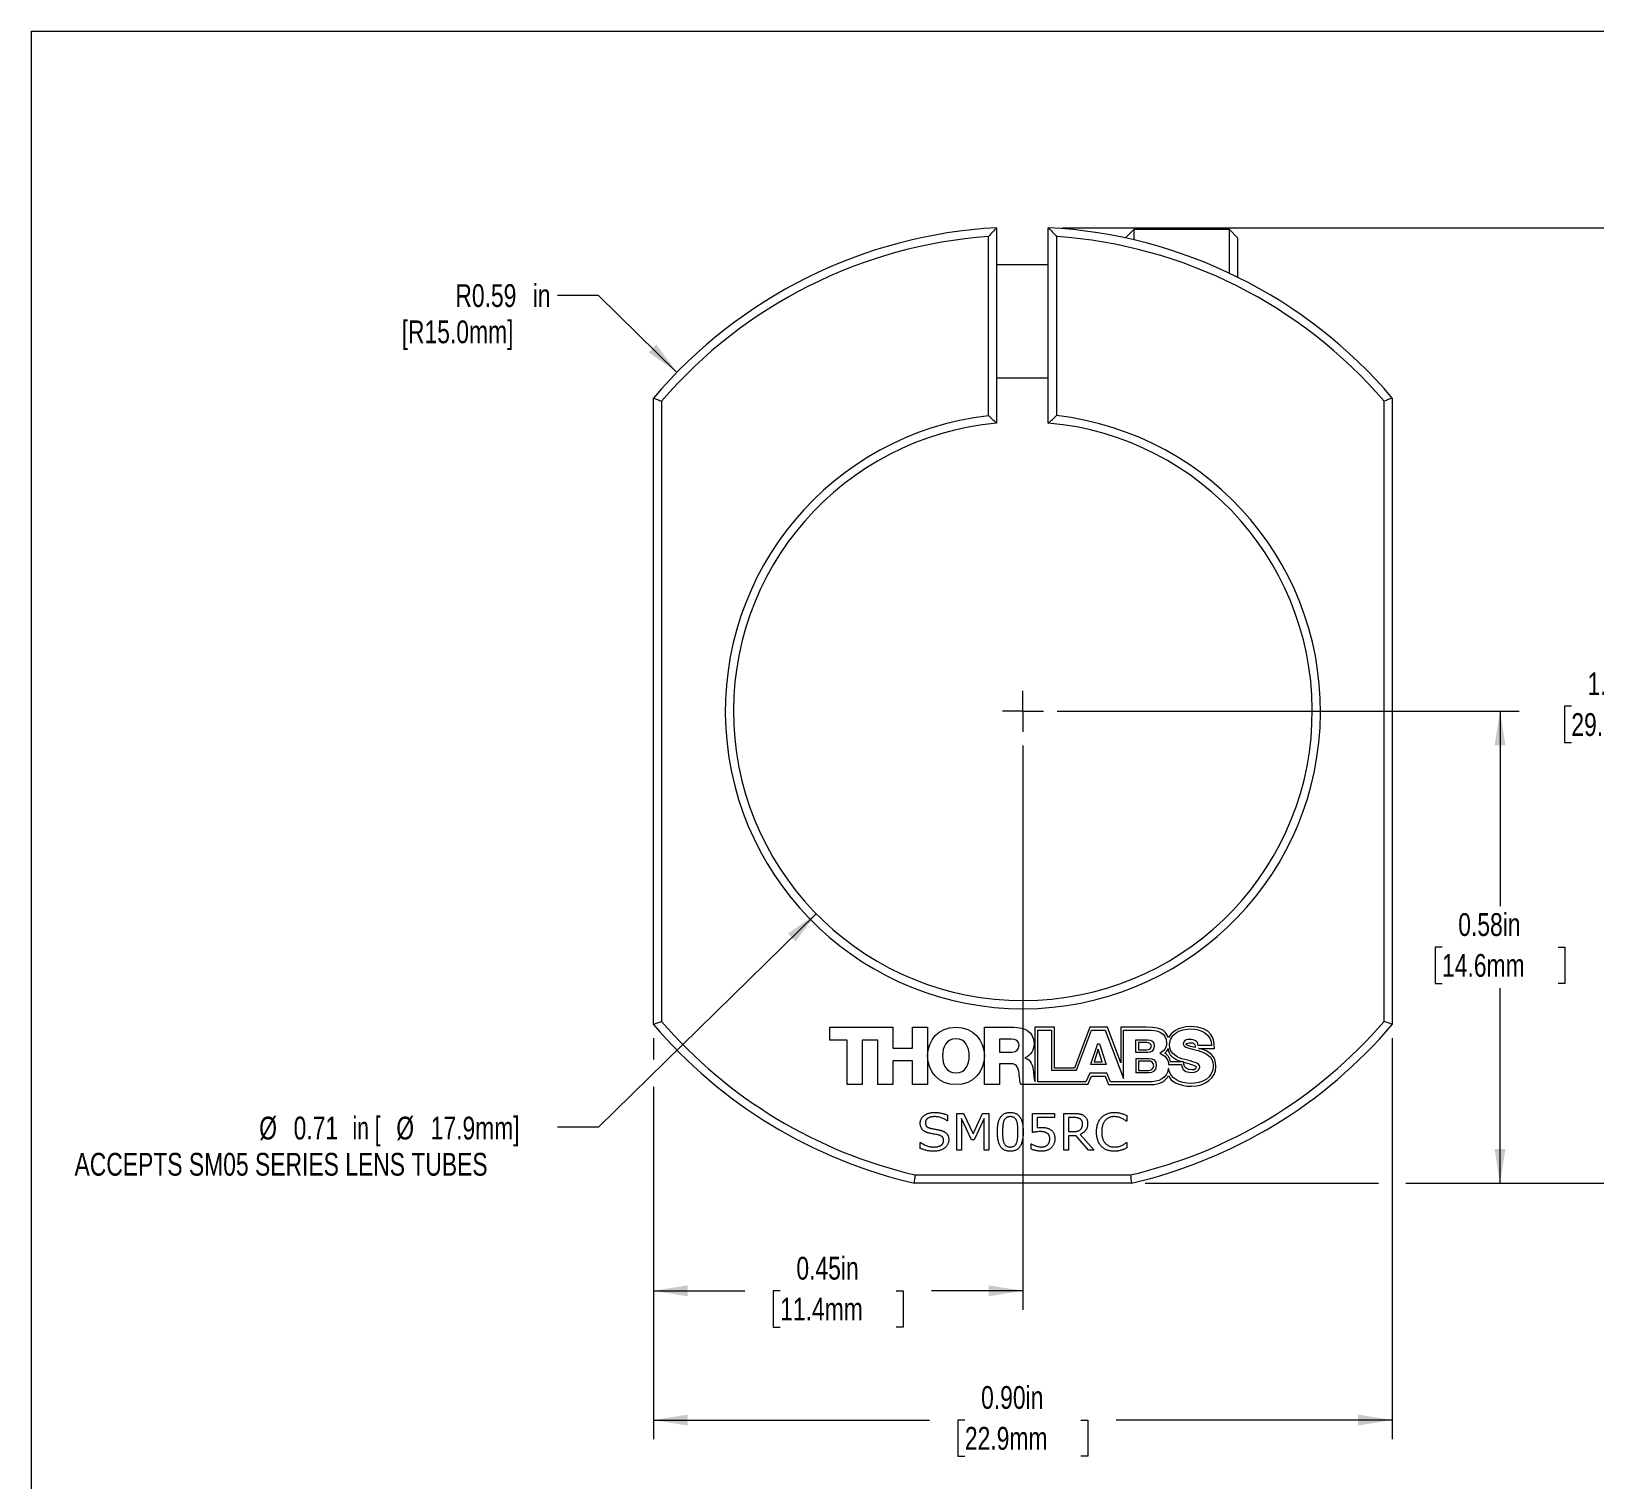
# Model space of a CAD drawing. Header units: inches. Extents: x 0.1 to 10.9, y 0.1 to 8.4.
# Drawn here: x 0.06 to 5.77, y 3.15 to 8.44 of the extents above; entities that cross this region are included whole.
import ezdxf

# ---------------------------------------------------------------- set-up
doc = ezdxf.new("R2010")
doc.units = ezdxf.units.IN
doc.header["$MEASUREMENT"] = 0
doc.styles.add('SLDTEXTSTYLE0', font='TXT', dxfattribs={"width": 0.75})
doc.styles.add('SLDTEXTSTYLE3', font='TXT', dxfattribs={"width": 0.6875})
doc.dimstyles.new('SLDDIMSTYLE0', dxfattribs={"dimtxt": 0.083333, "dimasz": 0.125, "dimexe": 0, "dimexo": 0.0625, "dimgap": 0.020833, "dimtad": 0, "dimtih": 1, "dimtoh": 1, "dimlfac": 0.333333, "dimrnd": 1e-09, "dimdsep": 46, "dimtxsty": 'SLDTEXTSTYLE0', "dimsah": 1, "dimcen": 0.09, "dimadec": 0, "dimazin": 2, "dimtfac": 1, "dimtofl": 0, "dimtmove": 0, "dimatfit": 3, "dimfxl": 1, "dimfrac": 2, "dimtolj": 1, "dimtzin": 12, "dimarcsym": 0})
doc.dimstyles.new('SLDDIMSTYLE1', dxfattribs={"dimtxt": 0.083333, "dimasz": 0.125, "dimexe": 0, "dimexo": 0.0625, "dimgap": 0.020833, "dimtad": 0, "dimtih": 1, "dimtoh": 1, "dimlfac": 0.333333, "dimrnd": 1e-09, "dimzin": 0, "dimdsep": 46, "dimtxsty": 'SLDTEXTSTYLE0', "dimsah": 1, "dimcen": 0.09, "dimadec": 0, "dimazin": 0, "dimtfac": 1, "dimtofl": 0, "dimtmove": 0, "dimatfit": 3, "dimfxl": 1, "dimfrac": 2, "dimtolj": 1, "dimtzin": 12, "dimarcsym": 0})
doc.dimstyles.new('SLDDIMSTYLE2', dxfattribs={"dimtxt": 0.083333, "dimasz": 0.125, "dimexe": 0, "dimexo": 0.0625, "dimgap": 0.020833, "dimtad": 0, "dimtih": 1, "dimtoh": 1, "dimlfac": 0.333333, "dimrnd": 1e-09, "dimzin": 12, "dimdsep": 46, "dimtxsty": 'SLDTEXTSTYLE0', "dimsah": 1, "dimcen": 0.09, "dimadec": 0, "dimazin": 3, "dimtfac": 1, "dimtofl": 0, "dimtmove": 0, "dimatfit": 3, "dimfxl": 1, "dimfrac": 2, "dimtolj": 1, "dimtzin": 12, "dimarcsym": 0})
doc.dimstyles.new('SLDDIMSTYLE3', dxfattribs={"dimtxt": 0.083333, "dimasz": 0.125, "dimexe": 0, "dimexo": 0.0625, "dimgap": 0.020833, "dimtad": 0, "dimtih": 1, "dimtoh": 1, "dimlfac": 0.333333, "dimrnd": 1e-09, "dimdsep": 46, "dimtxsty": 'SLDTEXTSTYLE0', "dimsah": 1, "dimcen": 0, "dimadec": 0, "dimazin": 2, "dimtfac": 1, "dimtofl": 0, "dimtmove": 0, "dimatfit": 3, "dimfxl": 1, "dimfrac": 2, "dimtolj": 1, "dimtzin": 12, "dimarcsym": 0})
doc.dimstyles.new('SLDDIMSTYLE4', dxfattribs={"dimtxt": 0.083333, "dimasz": 0.125, "dimexe": 0, "dimexo": 0.0625, "dimgap": 0.020833, "dimtad": 0, "dimtih": 1, "dimtoh": 1, "dimlfac": 0.333333, "dimrnd": 1e-09, "dimdsep": 46, "dimtxsty": 'SLDTEXTSTYLE0', "dimsah": 1, "dimcen": 0, "dimadec": 0, "dimazin": 2, "dimtfac": 1, "dimtofl": 0, "dimtmove": 0, "dimatfit": 3, "dimfxl": 1, "dimfrac": 2, "dimtolj": 1, "dimtzin": 12, "dimarcsym": 0})

# ---------------------------------------------------------------- blocks, each defined once
blk = doc.blocks.new('_D')
at = {"color": 8, "linetype": 'Continuous', "lineweight": 0}
for p, q in [((3.8087, 5.9544), (5.4974, 5.9544)), ((5.4274, 5.9544), (5.4274, 5.2412)), ((5.2155, 5.0919), (5.1902, 5.0919)), ((5.1902, 5.0919), (5.1902, 4.9595)), ((5.6393, 5.0919), (5.6647, 5.0919)), ((5.6647, 5.0919), (5.6647, 4.9595)), ((5.1902, 4.9595), (5.2155, 4.9595)), ((5.4274, 4.2294), (5.4274, 4.9426)), ((5.6647, 4.9595), (5.6393, 4.9595)), ((4.1303, 4.2294), (4.9837, 4.2294)), ((5.0837, 4.2294), (5.4974, 4.2294))]:
    blk.add_line(p, q, dxfattribs=at)
for points in [[(5.4274, 5.9544), (5.4074, 5.8294), (5.4474, 5.8294)], [(5.4274, 4.2294), (5.4474, 4.3544), (5.4074, 4.3544)]]:
    blk.add_solid(points, dxfattribs=at)
at = {"color": 8, "linetype": 'Continuous', "lineweight": 0, "char_height": 0.08333, "attachment_point": 1, "style": 'SLDTEXTSTYLE0'}
for s, insert in [('0.58in', (5.2747, 5.2162)), ('14.6mm', (5.2155, 5.0669))]:
    blk.add_mtext(s, dxfattribs=dict(at, insert=insert))
blk = doc.blocks.new('_D_1')
at = {"color": 8, "linetype": 'Continuous', "lineweight": 0}
for p, q in [((3.6837, 5.8294), (3.6837, 3.7657)), ((2.3337, 4.7596), (2.3337, 4.6816)), ((2.3337, 4.5816), (2.3337, 3.7657)), ((2.3337, 3.8357), (2.6678, 3.8357)), ((2.7968, 3.8357), (2.7715, 3.8357)), ((2.7715, 3.8357), (2.7715, 3.7033)), ((3.2206, 3.8357), (3.246, 3.8357)), ((3.246, 3.8357), (3.246, 3.7033)), ((3.6837, 3.8357), (3.3496, 3.8357)), ((2.7715, 3.7033), (2.7968, 3.7033)), ((3.246, 3.7033), (3.2206, 3.7033))]:
    blk.add_line(p, q, dxfattribs=at)
for points in [[(2.3337, 3.8357), (2.4587, 3.8157), (2.4587, 3.8557)], [(3.6837, 3.8357), (3.5587, 3.8557), (3.5587, 3.8157)]]:
    blk.add_solid(points, dxfattribs=at)
at = {"color": 8, "linetype": 'Continuous', "lineweight": 0, "char_height": 0.08333, "attachment_point": 1, "style": 'SLDTEXTSTYLE0'}
for s, insert in [('0.45in', (2.856, 3.96)), ('11.4mm', (2.7968, 3.8107))]:
    blk.add_mtext(s, dxfattribs=dict(at, insert=insert))
blk = doc.blocks.new('_D_2')
at = {"color": 8, "linetype": 'Continuous', "lineweight": 0}
for p, q in [((2.3337, 4.7596), (2.3337, 4.6816)), ((5.0337, 4.7596), (5.0337, 3.2932)), ((2.3337, 4.5816), (2.3337, 3.2932)), ((2.3337, 3.3632), (3.3428, 3.3632)), ((3.4718, 3.3632), (3.4465, 3.3632)), ((3.4465, 3.3632), (3.4465, 3.2308)), ((3.8956, 3.3632), (3.921, 3.3632)), ((3.921, 3.3632), (3.921, 3.2308)), ((5.0337, 3.3632), (4.0246, 3.3632)), ((3.4465, 3.2308), (3.4718, 3.2308)), ((3.921, 3.2308), (3.8956, 3.2308))]:
    blk.add_line(p, q, dxfattribs=at)
for points in [[(2.3337, 3.3632), (2.4587, 3.3432), (2.4587, 3.3832)], [(5.0337, 3.3632), (4.9087, 3.3832), (4.9087, 3.3432)]]:
    blk.add_solid(points, dxfattribs=at)
at = {"color": 8, "linetype": 'Continuous', "lineweight": 0, "char_height": 0.08333, "attachment_point": 1, "style": 'SLDTEXTSTYLE0'}
for s, insert in [('0.90in', (3.531, 3.4875)), ('22.9mm', (3.4718, 3.3382))]:
    blk.add_mtext(s, dxfattribs=dict(at, insert=insert))
blk = doc.blocks.new('_D_3')
at = {"color": 8, "linetype": 'Continuous', "lineweight": 0}
for p, q in [((3.8267, 7.7219), (5.9699, 7.7219)), ((5.8999, 7.7219), (5.8999, 6.1217)), ((5.688, 5.9724), (5.6626, 5.9724)), ((5.6626, 5.9724), (5.6626, 5.84)), ((6.1118, 5.9724), (6.1371, 5.9724)), ((6.1371, 5.9724), (6.1371, 5.84)), ((5.6626, 5.84), (5.688, 5.84)), ((6.1371, 5.84), (6.1118, 5.84)), ((5.8999, 4.2294), (5.8999, 5.8231)), ((4.1303, 4.2294), (4.9837, 4.2294)), ((5.0837, 4.2294), (5.9699, 4.2294))]:
    blk.add_line(p, q, dxfattribs=at)
for points in [[(5.8999, 7.7219), (5.8799, 7.5969), (5.9199, 7.5969)], [(5.8999, 4.2294), (5.9199, 4.3544), (5.8799, 4.3544)]]:
    blk.add_solid(points, dxfattribs=at)
at = {"color": 8, "linetype": 'Continuous', "lineweight": 0, "char_height": 0.08333, "attachment_point": 1, "style": 'SLDTEXTSTYLE0'}
for s, insert in [('1.16in', (5.7472, 6.0967)), ('29.6mm', (5.688, 5.9474))]:
    blk.add_mtext(s, dxfattribs=dict(at, insert=insert))
blk = doc.blocks.new('_D_4')
at = {"color": 8, "linetype": 'Continuous', "lineweight": 0}
for p, q in [((2.1327, 7.4742), (1.9827, 7.4742)), ((2.4195, 7.1931), (2.1327, 7.4742))]:
    blk.add_line(p, q, dxfattribs=at)
blk.add_solid([(2.4195, 7.1931), (2.3442, 7.2949), (2.3162, 7.2663)], dxfattribs=at)
at = {"color": 8, "linetype": 'Continuous', "lineweight": 0, "char_height": 0.08333, "attachment_point": 1, "style": 'SLDTEXTSTYLE0'}
for s, insert in [('R0.59', (1.6098, 7.5154)), ('in', (1.8927, 7.5154)), ('[R15.0mm]', (1.4134, 7.3829))]:
    blk.add_mtext(s, dxfattribs=dict(at, insert=insert))
blk = doc.blocks.new('_D_5')
at = {"color": 8, "linetype": 'Continuous', "lineweight": 0}
for p, q in [((2.9284, 5.2143), (2.1325, 4.4344)), ((2.1325, 4.4344), (1.9825, 4.4344))]:
    blk.add_line(p, q, dxfattribs=at)
blk.add_solid([(2.9284, 5.2143), (2.8251, 5.1411), (2.8531, 5.1125)], dxfattribs=at)
at = {"color": 8, "linetype": 'Continuous', "lineweight": 0, "attachment_point": 1}
for s, insert, char_height, style in [('%%c', (0.893, 4.4723), 0.08333, 'SLDTEXTSTYLE0'), ('0.71', (1.0187, 4.4723), 0.08333, 'SLDTEXTSTYLE0'), ('in [', (1.2342, 4.4723), 0.08333, 'SLDTEXTSTYLE3'), ('%%c', (1.3939, 4.4723), 0.08333, 'SLDTEXTSTYLE0'), ('17.9mm]', (1.5197, 4.4723), 0.08333, 'SLDTEXTSTYLE0'), ('ACCEPTS SM05 SERIES LENS TUBES', (0.2181, 4.3399), 0.083333, 'SLDTEXTSTYLE0')]:
    blk.add_mtext(s, dxfattribs=dict(at, insert=insert, char_height=char_height, style=style))
blk = doc.blocks.new('SW_CENTERMARKSYMBOL_0')
at = {"color": 0, "linetype": 'Continuous', "lineweight": 0}
for q in [(0, 0.075), (-0.075, 0), (0, -0.075), (0.075, 0)]:
    blk.add_line((0, 0), q, dxfattribs=at)

msp = doc.modelspace()

# ---------------------------------------------------------------- linework, layer by layer
at = {"color": 7, "linetype": 'Continuous', "lineweight": 0}
for p, q in [((0.06, 8.44), (10.94, 8.44)), ((0.06, 8.44), (0.06, 0.06)), ((3.5877, 7.7218), (3.5877, 7.0075)), ((3.7767, 7.0078), (3.7767, 7.7219)), ((4.0887, 7.7154), (4.0587, 7.6854)), ((4.4382, 7.7154), (4.0887, 7.7154)), ((4.0887, 7.7154), (4.0887, 7.6774)), ((4.4682, 7.6854), (4.4382, 7.7154)), ((4.4382, 7.5555), (4.4382, 7.7154)), ((3.5577, 7.0345), (3.5577, 7.6898)), ((3.8067, 7.69), (3.8067, 7.0349)), ((4.0587, 7.6842), (4.0587, 7.6854)), ((4.4682, 7.6854), (4.4682, 7.541)), ((3.7767, 7.5856), (3.5877, 7.5856)), ((3.5877, 7.1731), (3.7767, 7.1731)), ((2.3337, 4.8096), (2.3337, 7.0991)), ((2.3637, 7.088), (2.3637, 4.8207)), ((5.0037, 4.8207), (5.0037, 7.088)), ((5.0337, 7.0991), (5.0337, 4.8096)), ((2.9784, 4.7994), (3.2081, 4.7994)), ((2.9784, 4.7523), (2.9784, 4.7994)), ((3.2081, 4.7994), (3.2081, 4.7229)), ((3.2804, 4.7994), (3.3354, 4.7994)), ((3.2804, 4.7229), (3.2804, 4.7994)), ((3.3354, 4.7994), (3.3354, 4.5894)), ((3.5432, 4.7994), (3.6507, 4.7994)), ((3.5432, 4.5894), (3.5432, 4.7994)), ((3.7277, 4.7994), (3.7276, 4.5992)), ((3.7991, 4.7994), (3.7277, 4.7994)), ((3.7991, 4.6497), (3.7991, 4.7994)), ((3.9284, 4.7994), (3.8719, 4.6497)), ((3.9933, 4.7994), (3.9284, 4.7994)), ((4.0417, 4.6686), (3.9933, 4.7994)), ((4.1344, 4.7994), (4.0417, 4.7994)), ((4.0417, 4.7994), (4.0417, 4.6686)), ((3.0413, 4.7523), (2.9784, 4.7523)), ((3.0413, 4.5894), (3.0413, 4.7523)), ((3.0962, 4.7523), (3.0962, 4.5894)), ((3.1532, 4.7523), (3.0962, 4.7523)), ((3.1532, 4.5894), (3.1532, 4.7523)), ((3.5981, 4.7558), (3.5981, 4.7084)), ((3.6418, 4.7558), (3.5981, 4.7558)), ((3.7388, 4.5994), (3.7388, 4.789)), ((3.7388, 4.789), (3.7882, 4.789)), ((3.7882, 4.789), (3.7882, 4.6423)), ((3.8792, 4.6423), (3.9344, 4.789)), ((3.9344, 4.789), (3.9846, 4.789)), ((3.9846, 4.789), (4.0515, 4.6123)), ((4.0515, 4.6123), (4.0515, 4.789)), ((4.0515, 4.789), (4.1403, 4.789)), ((4.0966, 4.7073), (4.0966, 4.7532)), ((4.0966, 4.7532), (4.1406, 4.7532)), ((4.1369, 4.7432), (4.1062, 4.7432)), ((4.1062, 4.7432), (4.1062, 4.7167)), ((3.2081, 4.7229), (3.2804, 4.7229)), ((3.5981, 4.7084), (3.6442, 4.7084)), ((3.6914, 4.6876), (3.6914, 4.687)), ((3.956, 4.739), (3.9312, 4.6632)), ((3.9594, 4.7191), (3.9445, 4.6733)), ((3.956, 4.739), (3.9637, 4.739)), ((3.9737, 4.6733), (3.9594, 4.7191)), ((3.9637, 4.739), (3.9877, 4.6632)), ((4.1406, 4.7073), (4.0966, 4.7073)), ((4.0966, 4.6854), (4.1455, 4.6854)), ((4.0966, 4.6854), (4.0966, 4.6325)), ((4.1062, 4.7167), (4.1369, 4.7167)), ((4.3731, 4.7321), (4.3237, 4.7321)), ((4.3259, 4.7217), (4.3837, 4.7219)), ((3.2804, 4.6758), (3.2081, 4.6758)), ((3.2081, 4.6758), (3.2081, 4.5894)), ((3.2804, 4.5894), (3.2804, 4.6758)), ((3.5981, 4.6658), (3.5981, 4.5894)), ((3.6398, 4.6658), (3.5981, 4.6658)), ((3.7882, 4.6423), (3.8792, 4.6423)), ((3.8719, 4.6497), (3.7991, 4.6497)), ((3.9286, 4.6314), (3.9142, 4.5994)), ((3.9899, 4.6314), (3.9286, 4.6314)), ((3.9877, 4.6632), (3.9312, 4.6632)), ((3.9445, 4.6733), (3.9737, 4.6733)), ((4.004, 4.5992), (3.9899, 4.6314)), ((4.1455, 4.6325), (4.0966, 4.6325)), ((4.1427, 4.6755), (4.106, 4.6755)), ((4.106, 4.6755), (4.106, 4.6415)), ((4.106, 4.6415), (4.1427, 4.6415)), ((4.2164, 4.6635), (4.2636, 4.6635)), ((4.2706, 4.6723), (4.2228, 4.6723)), ((3.0962, 4.5894), (3.0413, 4.5894)), ((3.2081, 4.5894), (3.1532, 4.5894)), ((3.3354, 4.5894), (3.2804, 4.5894)), ((3.5981, 4.5894), (3.5432, 4.5894)), ((3.9214, 4.5894), (3.6767, 4.5894)), ((3.9142, 4.5994), (3.7388, 4.5994)), ((3.9214, 4.5894), (3.9339, 4.6203)), ((3.9339, 4.6203), (3.9848, 4.6203)), ((3.9848, 4.6203), (3.9968, 4.5894)), ((3.9968, 4.5894), (4.1536, 4.5894)), ((4.1427, 4.5992), (4.004, 4.5992)), ((3.4077, 4.457), (3.4065, 4.457)), ((3.4077, 4.4783), (3.4077, 4.457)), ((3.4419, 4.3494), (3.4419, 4.4844)), ((3.4419, 4.4844), (3.4666, 4.4844)), ((3.4955, 4.387), (3.459, 4.4658)), ((3.459, 4.4658), (3.459, 4.3494)), ((3.4666, 4.4844), (3.5018, 4.4095)), ((3.5018, 4.4095), (3.5359, 4.4844)), ((3.5427, 4.4658), (3.506, 4.387)), ((3.5359, 4.4844), (3.5598, 4.4844)), ((3.5427, 4.3494), (3.5427, 4.4658)), ((3.5598, 4.4844), (3.5598, 4.3494)), ((3.7188, 4.4844), (3.7991, 4.4844)), ((3.7188, 4.4143), (3.7188, 4.4844)), ((3.7358, 4.469), (3.7358, 4.4324)), ((3.7991, 4.469), (3.7358, 4.469)), ((3.7991, 4.4844), (3.7991, 4.469)), ((3.8333, 4.4844), (3.8705, 4.4844)), ((3.8333, 4.3494), (3.8333, 4.4844)), ((3.8712, 4.469), (3.8503, 4.469)), ((3.8503, 4.469), (3.8503, 4.4177)), ((4.0639, 4.4762), (4.0639, 4.4553)), ((3.8503, 4.4177), (3.8683, 4.4177)), ((3.8503, 4.4023), (3.8503, 4.3494)), ((3.8785, 4.4023), (3.8503, 4.4023)), ((3.9238, 4.3494), (3.8785, 4.4023)), ((3.8934, 4.4077), (3.9443, 4.3494)), ((4.0639, 4.4553), (4.0626, 4.4553)), ((3.3086, 4.3565), (3.3086, 4.3784)), ((3.3086, 4.3784), (3.3099, 4.3784)), ((3.459, 4.3494), (3.4419, 4.3494)), ((3.506, 4.387), (3.4955, 4.387)), ((3.5598, 4.3494), (3.5427, 4.3494)), ((3.7136, 4.3733), (3.7149, 4.3733)), ((3.7136, 4.3539), (3.7136, 4.3733)), ((3.8503, 4.3494), (3.8333, 4.3494)), ((3.9443, 4.3494), (3.9238, 4.3494)), ((4.0627, 4.3784), (4.0639, 4.3784)), ((4.0639, 4.3784), (4.0639, 4.3579)), ((4.0803, 4.2294), (3.2871, 4.2294)), ((3.2906, 4.2594), (4.0769, 4.2594))]:
    msp.add_line(p, q, dxfattribs=at)
for radius, start, end in [(1.77, 93.1091, 139.7039), (1.77, 40.2961, 86.9882), (1.74, 94.1526, 139.3428), (1.74, 40.6572, 85.9464), (1.0875, 96.6534, 83.5058), (1.0575, 95.2085, 84.9547), (1.77, 220.2961, 257.0526), (1.74, 220.6572, 256.941), (1.74, 283.059, 319.3428), (1.77, 282.9474, 319.7039)]:
    msp.add_arc((3.6837, 5.9544), radius, start, end, dxfattribs=at)
for points in [[(3.5877, 7.7218), (3.5777, 7.7112), (3.5677, 7.7005), (3.5577, 7.6898)], [(3.7767, 7.7219), (3.7868, 7.7114), (3.7968, 7.7007), (3.8067, 7.69)], [(2.3337, 7.0991), (2.3437, 7.0954), (2.3537, 7.0917), (2.3637, 7.088)], [(5.0337, 7.0991), (5.0237, 7.0954), (5.0137, 7.0917), (5.0037, 7.088)], [(3.5877, 7.0075), (3.5778, 7.0166), (3.5678, 7.0256), (3.5577, 7.0345)], [(3.7767, 7.0078), (3.7867, 7.0169), (3.7967, 7.0259), (3.8067, 7.0349)], [(2.3337, 4.8096), (2.3437, 4.8133), (2.3537, 4.817), (2.3637, 4.8207)], [(3.3357, 4.6945), (3.3373, 4.7531), (3.3744, 4.7992), (3.4389, 4.7994)], [(3.4389, 4.7994), (3.5039, 4.7995), (3.5413, 4.7532), (3.543, 4.6943)], [(3.6507, 4.7994), (3.6879, 4.7994), (3.7245, 4.7826), (3.7245, 4.7403)], [(4.216, 4.7614), (4.2071, 4.7783), (4.2019, 4.7994), (4.1344, 4.7994)], [(4.2963, 4.8014), (4.2489, 4.8014), (4.2254, 4.7783), (4.216, 4.7614)], [(4.3837, 4.7219), (4.3837, 4.7524), (4.3777, 4.8014), (4.2963, 4.8014)], [(5.0337, 4.8096), (5.0237, 4.8133), (5.0137, 4.817), (5.0037, 4.8207)], [(3.439, 4.7569), (3.4036, 4.7569), (3.39, 4.7258), (3.39, 4.6946)], [(3.488, 4.6946), (3.488, 4.7258), (3.4745, 4.7569), (3.439, 4.7569)], [(3.6696, 4.7331), (3.6696, 4.7487), (3.6572, 4.7558), (3.6418, 4.7558)], [(4.1532, 4.7298), (4.1532, 4.7399), (4.1453, 4.7432), (4.1369, 4.7432)], [(4.1403, 4.789), (4.173, 4.7895), (4.2089, 4.781), (4.2089, 4.7416)], [(4.1406, 4.7532), (4.1525, 4.7532), (4.1638, 4.7475), (4.1638, 4.7301)], [(4.2198, 4.7355), (4.2198, 4.7768), (4.2615, 4.7929), (4.2971, 4.7929)], [(4.2931, 4.7548), (4.2825, 4.7548), (4.2692, 4.7511), (4.2692, 4.7387)], [(4.2799, 4.7383), (4.2799, 4.7408), (4.2914, 4.7424), (4.2968, 4.7423)], [(4.3237, 4.7321), (4.3245, 4.7493), (4.3083, 4.7548), (4.2931, 4.7548)], [(4.2968, 4.7423), (4.3082, 4.7419), (4.3117, 4.7396), (4.3128, 4.7328)], [(4.2971, 4.7929), (4.3348, 4.7929), (4.3728, 4.7747), (4.3731, 4.7321)], [(3.4394, 4.5894), (3.3745, 4.5895), (3.3373, 4.6358), (3.3357, 4.6945)], [(3.39, 4.6946), (3.39, 4.6634), (3.4036, 4.6322), (3.439, 4.6322)], [(3.439, 4.6322), (3.4745, 4.6322), (3.488, 4.6634), (3.488, 4.6946)], [(3.543, 4.6943), (3.5413, 4.6356), (3.5041, 4.5895), (3.4394, 4.5894)], [(3.6442, 4.7084), (3.6607, 4.7084), (3.6696, 4.7172), (3.6696, 4.7331)], [(3.7245, 4.7403), (3.7245, 4.7176), (3.7136, 4.6961), (3.6914, 4.6876)], [(3.6914, 4.687), (3.7139, 4.6817), (3.7204, 4.6567), (3.7222, 4.6367)], [(4.1369, 4.7167), (4.1438, 4.7167), (4.1532, 4.7199), (4.1532, 4.7298)], [(4.1638, 4.7301), (4.1638, 4.713), (4.1504, 4.7073), (4.1406, 4.7073)], [(4.1455, 4.6854), (4.1587, 4.6854), (4.1713, 4.6788), (4.1713, 4.6587)], [(4.2089, 4.7416), (4.2089, 4.7246), (4.1988, 4.7109), (4.1839, 4.7035)], [(4.1839, 4.7035), (4.2026, 4.6981), (4.2146, 4.6827), (4.2164, 4.6635)], [(4.2026, 4.7043), (4.2065, 4.7088), (4.2123, 4.7134), (4.2143, 4.7213)], [(4.2228, 4.6723), (4.2228, 4.6866), (4.2104, 4.6991), (4.2026, 4.7043)], [(4.2143, 4.7213), (4.2143, 4.6991), (4.2352, 4.6821), (4.2613, 4.6749)], [(4.2753, 4.681), (4.2482, 4.6886), (4.2198, 4.7008), (4.2198, 4.7355)], [(4.2692, 4.7387), (4.2692, 4.7241), (4.2966, 4.7215), (4.3242, 4.7138)], [(4.3133, 4.7249), (4.287, 4.7315), (4.2799, 4.7327), (4.2799, 4.7383)], [(4.3128, 4.7328), (4.3133, 4.7301), (4.3133, 4.7284), (4.3133, 4.7249)], [(4.3242, 4.7138), (4.3516, 4.7061), (4.3792, 4.6934), (4.3792, 4.6593)], [(4.3273, 4.7213), (4.3268, 4.7214), (4.3264, 4.7215), (4.3259, 4.7217)], [(4.3891, 4.6552), (4.3891, 4.6966), (4.3652, 4.7113), (4.3273, 4.7213)], [(3.6705, 4.6229), (3.669, 4.6441), (3.6655, 4.6658), (3.6398, 4.6658)], [(3.7222, 4.6367), (3.7228, 4.6302), (3.7239, 4.6114), (3.7276, 4.5992)], [(4.162, 4.6584), (4.162, 4.6713), (4.1526, 4.6755), (4.1427, 4.6755)], [(4.1427, 4.6415), (4.1508, 4.6415), (4.162, 4.6457), (4.162, 4.6584)], [(4.2158, 4.6479), (4.2107, 4.6118), (4.1799, 4.5992), (4.1427, 4.5992)], [(4.1713, 4.6587), (4.1713, 4.639), (4.1563, 4.6325), (4.1455, 4.6325)], [(4.2966, 4.5935), (4.258, 4.5935), (4.2234, 4.6109), (4.2158, 4.6479)], [(4.2613, 4.6749), (4.2644, 4.6741), (4.2675, 4.6732), (4.2706, 4.6723)], [(4.2636, 4.6635), (4.2647, 4.6413), (4.2785, 4.6341), (4.2995, 4.6341)], [(4.2906, 4.6453), (4.2721, 4.6504), (4.2719, 4.6606), (4.2719, 4.6719)], [(4.2719, 4.6719), (4.2952, 4.6652), (4.3186, 4.6572), (4.3174, 4.6523)], [(4.3298, 4.6534), (4.3298, 4.6701), (4.3027, 4.6733), (4.2753, 4.681)], [(4.3174, 4.6523), (4.315, 4.6431), (4.3083, 4.6405), (4.2906, 4.6453)], [(4.3792, 4.6593), (4.3792, 4.6113), (4.3383, 4.5935), (4.2966, 4.5935)], [(4.2995, 4.6341), (4.3144, 4.6341), (4.3298, 4.6394), (4.3298, 4.6534)], [(4.3003, 4.5835), (4.3513, 4.5835), (4.3891, 4.6144), (4.3891, 4.6552)], [(3.6767, 4.5894), (3.672, 4.5964), (3.6711, 4.617), (3.6705, 4.6229)], [(4.1536, 4.5894), (4.1816, 4.5899), (4.2077, 4.6031), (4.2156, 4.6226)], [(4.2156, 4.6226), (4.2231, 4.6031), (4.2494, 4.5835), (4.3003, 4.5835)], [(3.2871, 4.2294), (3.2883, 4.2394), (3.2894, 4.2494), (3.2906, 4.2594)], [(4.0769, 4.2594), (4.078, 4.2494), (4.0792, 4.2394), (4.0803, 4.2294)]]:
    msp.add_open_spline(points, degree=3, dxfattribs=at)
for points, knots in [([(3.3086, 4.4486), (3.3087, 4.45), (3.3087, 4.4528), (3.3095, 4.4568), (3.3106, 4.4607), (3.3122, 4.4643), (3.3142, 4.4678), (3.3168, 4.471), (3.3197, 4.474), (3.3231, 4.4769), (3.3269, 4.4794), (3.3309, 4.4817), (3.3351, 4.4836), (3.3396, 4.4851), (3.3444, 4.4863), (3.3494, 4.4872), (3.3546, 4.4877), (3.3582, 4.4878), (3.36, 4.4878)], [0, 0, 0, 0, 0.058241, 0.114643, 0.16986, 0.224931, 0.280082, 0.336622, 0.395571, 0.456858, 0.520264, 0.583453, 0.647966, 0.713812, 0.781474, 0.851397, 0.924389, 1, 1, 1, 1]), ([(3.3598, 4.4724), (3.3586, 4.4724), (3.3563, 4.4723), (3.3529, 4.4721), (3.3497, 4.4716), (3.3467, 4.4709), (3.3438, 4.4701), (3.3411, 4.469), (3.3386, 4.4677), (3.3363, 4.4663), (3.3342, 4.4647), (3.3324, 4.463), (3.3309, 4.4612), (3.3296, 4.4593), (3.3286, 4.4572), (3.3279, 4.455), (3.3275, 4.4527), (3.3275, 4.4512), (3.3274, 4.4504)], [0, 0, 0, 0, 0.082015, 0.159952, 0.234187, 0.305125, 0.37345, 0.439341, 0.503089, 0.565734, 0.625937, 0.682201, 0.736485, 0.789087, 0.841089, 0.892551, 0.945466, 1, 1, 1, 1]), ([(3.4065, 4.457), (3.4051, 4.4581), (3.4022, 4.4604), (3.3973, 4.4632), (3.3918, 4.4658), (3.3858, 4.4681), (3.3795, 4.47), (3.373, 4.4714), (3.3664, 4.4723), (3.362, 4.4724), (3.3598, 4.4724)], [0, 0, 0, 0, 0.10561, 0.218147, 0.339465, 0.469263, 0.603047, 0.735095, 0.867479, 1, 1, 1, 1]), ([(3.36, 4.4878), (3.3623, 4.4878), (3.3669, 4.4877), (3.3737, 4.4872), (3.3802, 4.4863), (3.3864, 4.4851), (3.3922, 4.4837), (3.3977, 4.4821), (3.4029, 4.4803), (3.4061, 4.479), (3.4077, 4.4783)], [0, 0, 0, 0, 0.143813, 0.28253, 0.415472, 0.543642, 0.666483, 0.783334, 0.894419, 1, 1, 1, 1]), ([(3.5906, 4.4168), (3.5906, 4.4197), (3.5907, 4.4254), (3.5912, 4.4336), (3.5921, 4.4412), (3.5933, 4.4482), (3.5949, 4.4546), (3.5969, 4.4605), (3.5992, 4.4657), (3.6019, 4.4704), (3.6049, 4.4745), (3.6084, 4.4781), (3.6123, 4.4811), (3.6166, 4.4836), (3.6213, 4.4855), (3.6264, 4.4868), (3.6318, 4.4877), (3.6356, 4.4877), (3.6376, 4.4878)], [0, 0, 0, 0, 0.090633, 0.175365, 0.25411, 0.327422, 0.395556, 0.458874, 0.517935, 0.572969, 0.625299, 0.676132, 0.726593, 0.777187, 0.828946, 0.88279, 0.939621, 1, 1, 1, 1]), ([(3.6147, 4.4581), (3.6142, 4.4569), (3.6132, 4.4544), (3.6121, 4.4502), (3.6111, 4.4455), (3.6105, 4.4404), (3.61, 4.4349), (3.6097, 4.4291), (3.6094, 4.423), (3.6094, 4.4189), (3.6094, 4.4168)], [0, 0, 0, 0, 0.092933, 0.195519, 0.309146, 0.433137, 0.565429, 0.704474, 0.849092, 1, 1, 1, 1]), ([(3.6376, 4.4724), (3.6362, 4.4724), (3.6336, 4.4723), (3.6299, 4.4716), (3.6265, 4.4705), (3.6235, 4.4689), (3.6208, 4.4669), (3.6185, 4.4644), (3.6164, 4.4615), (3.6153, 4.4593), (3.6147, 4.4581)], [0, 0, 0, 0, 0.141373, 0.271633, 0.394112, 0.510434, 0.625792, 0.743398, 0.867888, 1, 1, 1, 1]), ([(3.6376, 4.4878), (3.6396, 4.4877), (3.6434, 4.4877), (3.6489, 4.4868), (3.654, 4.4854), (3.6588, 4.4835), (3.6631, 4.481), (3.6669, 4.478), (3.6704, 4.4743), (3.6734, 4.4701), (3.6761, 4.4654), (3.6784, 4.4602), (3.6803, 4.4543), (3.6819, 4.4479), (3.6831, 4.441), (3.684, 4.4335), (3.6845, 4.4254), (3.6845, 4.4198), (3.6846, 4.417)], [0, 0, 0, 0, 0.061036, 0.118511, 0.173126, 0.225335, 0.276156, 0.326657, 0.377975, 0.430897, 0.48637, 0.545676, 0.608755, 0.676741, 0.749317, 0.827378, 0.910864, 1, 1, 1, 1]), ([(3.6603, 4.4583), (3.6597, 4.4594), (3.6587, 4.4615), (3.6567, 4.4645), (3.6543, 4.4669), (3.6517, 4.4689), (3.6487, 4.4705), (3.6453, 4.4716), (3.6416, 4.4723), (3.639, 4.4724), (3.6376, 4.4724)], [0, 0, 0, 0, 0.1302336, 0.2533236, 0.3705049, 0.4852872, 0.6008722, 0.7234307, 0.8556411, 1, 1, 1, 1]), ([(3.6658, 4.417), (3.6658, 4.4192), (3.6657, 4.4235), (3.6655, 4.4297), (3.6652, 4.4355), (3.6647, 4.4409), (3.664, 4.4458), (3.663, 4.4503), (3.6619, 4.4545), (3.6608, 4.457), (3.6603, 4.4583)], [0, 0, 0, 0, 0.159651, 0.308566, 0.446193, 0.573969, 0.692158, 0.802057, 0.904099, 1, 1, 1, 1]), ([(3.8705, 4.4844), (3.8724, 4.4843), (3.8761, 4.4843), (3.8814, 4.484), (3.8862, 4.4835), (3.8905, 4.4828), (3.8945, 4.4819), (3.8982, 4.4806), (3.9018, 4.479), (3.904, 4.4777), (3.9051, 4.4771)], [0, 0, 0, 0, 0.161052, 0.308885, 0.442335, 0.563177, 0.676001, 0.785387, 0.893479, 1, 1, 1, 1]), ([(3.8929, 4.4642), (3.8922, 4.4647), (3.8909, 4.4655), (3.8887, 4.4665), (3.8863, 4.4674), (3.8837, 4.468), (3.8809, 4.4685), (3.8779, 4.4687), (3.8746, 4.469), (3.8724, 4.469), (3.8712, 4.469)], [0, 0, 0, 0, 0.105432, 0.212693, 0.325664, 0.442822, 0.566916, 0.701779, 0.845697, 1, 1, 1, 1]), ([(3.9016, 4.4463), (3.9016, 4.4472), (3.9015, 4.4491), (3.9012, 4.4518), (3.9005, 4.4543), (3.8996, 4.4566), (3.8984, 4.4588), (3.8969, 4.4609), (3.8951, 4.4627), (3.8936, 4.4637), (3.8929, 4.4642)], [0, 0, 0, 0, 0.135671, 0.266034, 0.388829, 0.508987, 0.626837, 0.746505, 0.87036, 1, 1, 1, 1]), ([(3.9051, 4.4771), (3.9062, 4.4763), (3.9085, 4.4747), (3.9115, 4.4719), (3.9142, 4.4688), (3.9164, 4.4653), (3.9183, 4.4615), (3.9195, 4.4572), (3.9203, 4.4524), (3.9204, 4.4491), (3.9204, 4.4473)], [0, 0, 0, 0, 0.12046, 0.237385, 0.353493, 0.469003, 0.587858, 0.714821, 0.851378, 1, 1, 1, 1]), ([(3.9529, 4.4167), (3.9529, 4.4195), (3.953, 4.4248), (3.9539, 4.4326), (3.9553, 4.44), (3.9574, 4.4469), (3.96, 4.4534), (3.9631, 4.4593), (3.9668, 4.4647), (3.9696, 4.4679), (3.971, 4.4695)], [0, 0, 0, 0, 0.1439338, 0.2811716, 0.4115964, 0.5373392, 0.6582324, 0.7750153, 0.8883549, 1, 1, 1, 1]), ([(3.971, 4.4695), (3.9725, 4.4709), (3.9754, 4.4738), (3.9804, 4.4775), (3.9858, 4.4806), (3.9917, 4.4832), (3.9979, 4.4853), (4.0045, 4.4867), (4.0114, 4.4876), (4.0161, 4.4877), (4.0185, 4.4878)], [0, 0, 0, 0, 0.117347, 0.234829, 0.354217, 0.475986, 0.60122, 0.729862, 0.862095, 1, 1, 1, 1]), ([(3.9848, 4.4586), (3.9838, 4.4573), (3.9817, 4.4549), (3.9791, 4.4507), (3.9769, 4.4461), (3.975, 4.441), (3.9735, 4.4355), (3.9724, 4.4296), (3.9718, 4.4232), (3.9717, 4.4189), (3.9717, 4.4166)], [0, 0, 0, 0, 0.104644, 0.21345, 0.327889, 0.448029, 0.57506, 0.708812, 0.84997, 1, 1, 1, 1]), ([(4.0175, 4.4724), (4.0158, 4.4724), (4.0126, 4.4723), (4.0079, 4.4717), (4.0035, 4.4706), (3.9992, 4.4691), (3.9952, 4.4672), (3.9915, 4.4648), (3.988, 4.4619), (3.9858, 4.4597), (3.9848, 4.4586)], [0, 0, 0, 0, 0.134722, 0.263138, 0.387368, 0.508399, 0.628142, 0.748839, 0.8719, 1, 1, 1, 1]), ([(4.0626, 4.4553), (4.0608, 4.4567), (4.0573, 4.4595), (4.0518, 4.463), (4.0463, 4.466), (4.0408, 4.4684), (4.0352, 4.4702), (4.0295, 4.4715), (4.0235, 4.4722), (4.0195, 4.4724), (4.0175, 4.4724)], [0, 0, 0, 0, 0.140013, 0.27242, 0.398735, 0.518903, 0.636793, 0.7551, 0.876341, 1, 1, 1, 1]), ([(4.0185, 4.4878), (4.0203, 4.4878), (4.0239, 4.4877), (4.0293, 4.4872), (4.0347, 4.4864), (4.0401, 4.4852), (4.0457, 4.4837), (4.0516, 4.4817), (4.0577, 4.4792), (4.0618, 4.4772), (4.0639, 4.4762)], [0, 0, 0, 0, 0.114035, 0.228471, 0.343233, 0.459103, 0.580257, 0.710346, 0.850552, 1, 1, 1, 1]), ([(3.3443, 4.4111), (3.3428, 4.4115), (3.3399, 4.4121), (3.3358, 4.4133), (3.332, 4.4147), (3.3285, 4.4163), (3.3253, 4.418), (3.3223, 4.4199), (3.3197, 4.422), (3.3173, 4.4242), (3.3153, 4.4267), (3.3135, 4.4293), (3.312, 4.4321), (3.3108, 4.4351), (3.3098, 4.4382), (3.3091, 4.4415), (3.3087, 4.445), (3.3087, 4.4474), (3.3086, 4.4486)], [0, 0, 0, 0, 0.0791403, 0.1545952, 0.2255894, 0.2928484, 0.3573319, 0.4184028, 0.4775729, 0.5343478, 0.5903114, 0.6453917, 0.700845, 0.7572538, 0.8147232, 0.8742035, 0.9356397, 1, 1, 1, 1]), ([(3.3274, 4.4504), (3.3275, 4.449), (3.3276, 4.4464), (3.3284, 4.4428), (3.3298, 4.4396), (3.3314, 4.4373), (3.333, 4.4357), (3.3344, 4.4346), (3.3361, 4.4336), (3.3379, 4.4326), (3.34, 4.4317), (3.3422, 4.4309), (3.3447, 4.4302), (3.3464, 4.4297), (3.3473, 4.4295)], [0, 0, 0, 0, 0.126809, 0.242878, 0.349829, 0.453085, 0.505824, 0.56249, 0.62316, 0.688376, 0.757805, 0.832834, 0.913418, 1, 1, 1, 1]), ([(3.3761, 4.4051), (3.3738, 4.4057), (3.3688, 4.4069), (3.3611, 4.4081), (3.3528, 4.4094), (3.3472, 4.4105), (3.3443, 4.4111)], [0, 0, 0, 0, 0.226444, 0.468493, 0.72609, 1, 1, 1, 1]), ([(3.3473, 4.4295), (3.3484, 4.4293), (3.3507, 4.4288), (3.3546, 4.428), (3.3591, 4.4272), (3.364, 4.4264), (3.369, 4.4255), (3.3738, 4.4246), (3.3782, 4.4236), (3.381, 4.4229), (3.3823, 4.4226)], [0, 0, 0, 0, 0.093252, 0.203099, 0.331022, 0.475425, 0.623644, 0.760218, 0.885946, 1, 1, 1, 1]), ([(3.3941, 4.3849), (3.3941, 4.3857), (3.394, 4.3871), (3.3938, 4.3891), (3.3935, 4.3911), (3.393, 4.3928), (3.3924, 4.3944), (3.3916, 4.3959), (3.3907, 4.3972), (3.3892, 4.3988), (3.3871, 4.4005), (3.3839, 4.4023), (3.3803, 4.4039), (3.3776, 4.4047), (3.3761, 4.4051)], [0, 0, 0, 0, 0.073683, 0.143111, 0.207927, 0.2696, 0.327301, 0.382341, 0.435896, 0.488025, 0.597138, 0.716652, 0.850597, 1, 1, 1, 1]), ([(3.3823, 4.4226), (3.3835, 4.4223), (3.3859, 4.4216), (3.3894, 4.4204), (3.3926, 4.4191), (3.3956, 4.4176), (3.3983, 4.416), (3.4009, 4.4143), (3.4031, 4.4124), (3.4052, 4.4104), (3.4071, 4.4083), (3.4086, 4.4059), (3.4099, 4.4033), (3.411, 4.4006), (3.4119, 4.3976), (3.4124, 4.3944), (3.4128, 4.391), (3.4129, 4.3887), (3.4129, 4.3875)], [0, 0, 0, 0, 0.075165, 0.146639, 0.215131, 0.280407, 0.342315, 0.401806, 0.459816, 0.515309, 0.570237, 0.625373, 0.681998, 0.739803, 0.800237, 0.863546, 0.929867, 1, 1, 1, 1]), ([(3.6376, 4.346), (3.6356, 4.346), (3.6318, 4.3461), (3.6263, 4.3469), (3.6211, 4.3483), (3.6164, 4.3502), (3.6121, 4.3526), (3.6082, 4.3557), (3.6048, 4.3592), (3.6017, 4.3634), (3.5991, 4.368), (3.5968, 4.3733), (3.5949, 4.3791), (3.5933, 4.3855), (3.5921, 4.3925), (3.5912, 4.4001), (3.5907, 4.4082), (3.5906, 4.4139), (3.5906, 4.4168)], [0, 0, 0, 0, 0.0609726, 0.118388, 0.1728742, 0.2246695, 0.2754009, 0.3256803, 0.3765492, 0.4289721, 0.4841475, 0.5428866, 0.6061622, 0.674011, 0.7471028, 0.8256295, 0.9098542, 1, 1, 1, 1]), ([(3.6094, 4.4168), (3.6094, 4.4145), (3.6094, 4.4102), (3.6096, 4.4039), (3.6099, 4.3983), (3.6103, 4.3932), (3.611, 4.3884), (3.6119, 4.384), (3.613, 4.3798), (3.6141, 4.3772), (3.6146, 4.3759)], [0, 0, 0, 0, 0.164101, 0.314107, 0.45075, 0.57345, 0.686481, 0.794892, 0.899373, 1, 1, 1, 1]), ([(3.6846, 4.417), (3.6845, 4.414), (3.6845, 4.4083), (3.6839, 4.4), (3.6831, 4.3924), (3.6818, 4.3853), (3.6802, 4.3789), (3.6783, 4.373), (3.676, 4.3678), (3.6733, 4.3631), (3.6702, 4.3591), (3.6667, 4.3555), (3.6628, 4.3526), (3.6585, 4.3501), (3.6538, 4.3482), (3.6488, 4.3469), (3.6433, 4.3461), (3.6395, 4.346), (3.6376, 4.346)], [0, 0, 0, 0, 0.091407, 0.176641, 0.256162, 0.329703, 0.398133, 0.461415, 0.520191, 0.575095, 0.627122, 0.67773, 0.727609, 0.777901, 0.829631, 0.883445, 0.93993, 1, 1, 1, 1]), ([(3.6604, 4.3756), (3.6609, 4.3769), (3.6619, 4.3795), (3.6631, 4.3837), (3.664, 4.3882), (3.6647, 4.3931), (3.6652, 4.3984), (3.6655, 4.4041), (3.6657, 4.4104), (3.6658, 4.4147), (3.6658, 4.417)], [0, 0, 0, 0, 0.09849, 0.201838, 0.311695, 0.42746, 0.552805, 0.68991, 0.838946, 1, 1, 1, 1]), ([(3.7466, 4.4177), (3.744, 4.4177), (3.7389, 4.4176), (3.7327, 4.4168), (3.7279, 4.416), (3.7247, 4.4155), (3.7216, 4.4149), (3.7197, 4.4145), (3.7188, 4.4143)], [0, 0, 0, 0, 0.2763741, 0.543841, 0.6706926, 0.7891163, 0.8993055, 1, 1, 1, 1]), ([(3.7358, 4.4324), (3.7372, 4.4325), (3.7398, 4.4327), (3.7438, 4.4329), (3.7475, 4.4331), (3.7499, 4.4331), (3.751, 4.4331)], [0, 0, 0, 0, 0.263732, 0.530514, 0.784727, 1, 1, 1, 1]), ([(3.773, 4.4114), (3.7722, 4.412), (3.7705, 4.4131), (3.7678, 4.4144), (3.7648, 4.4156), (3.7616, 4.4164), (3.7581, 4.417), (3.7545, 4.4174), (3.7506, 4.4177), (3.748, 4.4177), (3.7466, 4.4177)], [0, 0, 0, 0, 0.10695, 0.21744, 0.332087, 0.453107, 0.580063, 0.713817, 0.853671, 1, 1, 1, 1]), ([(3.751, 4.4331), (3.7527, 4.4331), (3.7562, 4.4331), (3.7612, 4.4327), (3.7659, 4.4321), (3.7702, 4.4313), (3.7743, 4.4302), (3.7782, 4.4287), (3.782, 4.4269), (3.7843, 4.4254), (3.7855, 4.4246)], [0, 0, 0, 0, 0.147901, 0.286494, 0.4169, 0.538123, 0.654717, 0.770069, 0.884478, 1, 1, 1, 1]), ([(3.782, 4.3917), (3.782, 4.3928), (3.7819, 4.395), (3.7815, 4.3982), (3.7807, 4.401), (3.7797, 4.4036), (3.7783, 4.4059), (3.7768, 4.408), (3.775, 4.4099), (3.7737, 4.4109), (3.773, 4.4114)], [0, 0, 0, 0, 0.150549, 0.290378, 0.420506, 0.543202, 0.660404, 0.774798, 0.887007, 1, 1, 1, 1]), ([(3.7855, 4.4246), (3.7867, 4.4238), (3.789, 4.422), (3.792, 4.419), (3.7947, 4.4155), (3.7969, 4.4117), (3.7987, 4.4074), (3.7999, 4.4027), (3.8007, 4.3974), (3.8007, 4.3938), (3.8008, 4.3919)], [0, 0, 0, 0, 0.115812, 0.229277, 0.343231, 0.459497, 0.579885, 0.709339, 0.848594, 1, 1, 1, 1]), ([(3.8683, 4.4177), (3.8697, 4.4177), (3.8723, 4.4178), (3.8761, 4.418), (3.8797, 4.4185), (3.883, 4.4191), (3.886, 4.4201), (3.8889, 4.4213), (3.8914, 4.4229), (3.8929, 4.4242), (3.8937, 4.4248)], [0, 0, 0, 0, 0.1513319, 0.2930699, 0.424794, 0.548705, 0.6656716, 0.7790172, 0.8895905, 1, 1, 1, 1]), ([(3.9204, 4.4473), (3.9204, 4.4461), (3.9204, 4.4438), (3.92, 4.4403), (3.9194, 4.437), (3.9187, 4.4338), (3.9176, 4.4308), (3.9164, 4.4279), (3.9149, 4.4252), (3.9133, 4.4227), (3.9114, 4.4203), (3.9093, 4.418), (3.9071, 4.4159), (3.9047, 4.414), (3.9021, 4.4122), (3.8994, 4.4105), (3.8965, 4.409), (3.8945, 4.4082), (3.8934, 4.4077)], [0, 0, 0, 0, 0.070383, 0.137949, 0.203489, 0.266812, 0.32894, 0.389635, 0.449566, 0.509405, 0.568823, 0.628206, 0.68792, 0.74831, 0.809318, 0.871253, 0.934651, 1, 1, 1, 1]), ([(3.8937, 4.4248), (3.8944, 4.4255), (3.8956, 4.4268), (3.8972, 4.4289), (3.8986, 4.4312), (3.8997, 4.4337), (3.9006, 4.4364), (3.9012, 4.4394), (3.9015, 4.4427), (3.9016, 4.445), (3.9016, 4.4463)], [0, 0, 0, 0, 0.117034, 0.230355, 0.342686, 0.45476, 0.572663, 0.702231, 0.844647, 1, 1, 1, 1]), ([(3.9712, 4.3632), (3.9698, 4.3648), (3.967, 4.3678), (3.9634, 4.3732), (3.9603, 4.379), (3.9581, 4.3844), (3.9565, 4.3889), (3.9556, 4.3925), (3.9547, 4.3962), (3.9541, 4.4), (3.9535, 4.404), (3.9531, 4.4081), (3.9529, 4.4124), (3.9529, 4.4153), (3.9529, 4.4167)], [0, 0, 0, 0, 0.106997, 0.216544, 0.330833, 0.450935, 0.513525, 0.577512, 0.643065, 0.710339, 0.779539, 0.85076, 0.924499, 1, 1, 1, 1]), ([(3.9717, 4.4166), (3.9717, 4.4143), (3.9718, 4.4098), (3.9725, 4.4033), (3.9737, 4.3973), (3.9753, 4.3918), (3.9774, 4.3868), (3.9797, 4.3823), (3.9823, 4.3782), (3.9843, 4.3759), (3.9853, 4.3747)], [0, 0, 0, 0, 0.155233, 0.300009, 0.435184, 0.562003, 0.681206, 0.793234, 0.899009, 1, 1, 1, 1]), ([(3.3587, 4.346), (3.3563, 4.346), (3.3517, 4.346), (3.3449, 4.3466), (3.3385, 4.3474), (3.3324, 4.3485), (3.3265, 4.3501), (3.3205, 4.3519), (3.3146, 4.354), (3.3106, 4.3556), (3.3086, 4.3565)], [0, 0, 0, 0, 0.1383959, 0.2698711, 0.3952737, 0.5139802, 0.6311188, 0.7514363, 0.8740333, 1, 1, 1, 1]), ([(3.3099, 4.3784), (3.3117, 4.3771), (3.3152, 4.3744), (3.3209, 4.3711), (3.3271, 4.3681), (3.3335, 4.3657), (3.3401, 4.3638), (3.3465, 4.3624), (3.3527, 4.3615), (3.3568, 4.3614), (3.3588, 4.3613)], [0, 0, 0, 0, 0.124785, 0.250899, 0.37965, 0.511806, 0.642823, 0.767169, 0.885859, 1, 1, 1, 1]), ([(3.3989, 4.3584), (3.3976, 4.3575), (3.3951, 4.3556), (3.391, 4.3531), (3.3866, 4.351), (3.3819, 4.3492), (3.3768, 4.3477), (3.3712, 4.3467), (3.3651, 4.3461), (3.3609, 4.346), (3.3587, 4.346)], [0, 0, 0, 0, 0.109376, 0.219786, 0.333735, 0.450404, 0.573149, 0.705267, 0.847051, 1, 1, 1, 1]), ([(3.3588, 4.3613), (3.3602, 4.3614), (3.3628, 4.3614), (3.3666, 4.3617), (3.3702, 4.3622), (3.3736, 4.3629), (3.3767, 4.3638), (3.3797, 4.3649), (3.3823, 4.3662), (3.3848, 4.3677), (3.387, 4.3694), (3.3888, 4.3712), (3.3905, 4.3731), (3.3918, 4.3752), (3.3928, 4.3775), (3.3935, 4.3798), (3.394, 4.3823), (3.3941, 4.3841), (3.3941, 4.3849)], [0, 0, 0, 0, 0.085415, 0.165982, 0.242566, 0.314837, 0.38328, 0.448899, 0.511455, 0.571478, 0.629567, 0.684388, 0.737037, 0.788782, 0.840061, 0.891769, 0.944877, 1, 1, 1, 1]), ([(3.4129, 4.3875), (3.4128, 4.3862), (3.4127, 4.3835), (3.412, 4.3795), (3.4108, 4.3756), (3.4092, 4.3717), (3.4073, 4.3679), (3.4048, 4.3644), (3.4021, 4.3612), (3.4, 4.3594), (3.3989, 4.3584)], [0, 0, 0, 0, 0.11978, 0.240222, 0.364118, 0.491523, 0.619675, 0.745892, 0.872182, 1, 1, 1, 1]), ([(3.6146, 4.3759), (3.6151, 4.3748), (3.6162, 4.3726), (3.6181, 4.3696), (3.6204, 4.3671), (3.623, 4.365), (3.6261, 4.3633), (3.6295, 4.3621), (3.6334, 4.3615), (3.6362, 4.3614), (3.6376, 4.3613)], [0, 0, 0, 0, 0.127944, 0.248237, 0.364445, 0.478579, 0.594718, 0.717963, 0.852139, 1, 1, 1, 1]), ([(3.6376, 4.3613), (3.6389, 4.3614), (3.6416, 4.3614), (3.6453, 4.3621), (3.6487, 4.3632), (3.6517, 4.3648), (3.6544, 4.3668), (3.6567, 4.3693), (3.6588, 4.3723), (3.6598, 4.3745), (3.6604, 4.3756)], [0, 0, 0, 0, 0.1414582, 0.2727119, 0.3952641, 0.5124813, 0.6279092, 0.745586, 0.869079, 1, 1, 1, 1]), ([(3.7519, 4.346), (3.7501, 4.346), (3.7465, 4.346), (3.7412, 4.3465), (3.7359, 4.3472), (3.7308, 4.3482), (3.726, 4.3494), (3.7215, 4.3508), (3.7174, 4.3522), (3.7149, 4.3534), (3.7136, 4.3539)], [0, 0, 0, 0, 0.1377, 0.273812, 0.407978, 0.540702, 0.668658, 0.787067, 0.897957, 1, 1, 1, 1]), ([(3.7149, 4.3733), (3.7161, 4.3725), (3.7187, 4.3708), (3.7229, 4.3686), (3.7273, 4.3666), (3.732, 4.3648), (3.7368, 4.3632), (3.7417, 4.3622), (3.7465, 4.3614), (3.7497, 4.3614), (3.7513, 4.3613)], [0, 0, 0, 0, 0.11569, 0.236358, 0.361367, 0.492737, 0.624634, 0.753014, 0.877387, 1, 1, 1, 1]), ([(3.7513, 4.3613), (3.7523, 4.3614), (3.7544, 4.3614), (3.7575, 4.3618), (3.7605, 4.3623), (3.7635, 4.3631), (3.7664, 4.3642), (3.7691, 4.3656), (3.7717, 4.3674), (3.7733, 4.3688), (3.7741, 4.3696)], [0, 0, 0, 0, 0.125539, 0.250711, 0.373962, 0.4983, 0.622179, 0.745943, 0.870871, 1, 1, 1, 1]), ([(3.788, 4.3592), (3.7869, 4.3581), (3.7847, 4.3561), (3.781, 4.3535), (3.7769, 4.3512), (3.7726, 4.3493), (3.7679, 4.3478), (3.7629, 4.3467), (3.7575, 4.3461), (3.7538, 4.346), (3.7519, 4.346)], [0, 0, 0, 0, 0.114928, 0.229358, 0.345919, 0.4655, 0.589079, 0.718364, 0.85522, 1, 1, 1, 1]), ([(3.7741, 4.3696), (3.7747, 4.3703), (3.776, 4.3716), (3.7775, 4.3739), (3.7789, 4.3763), (3.78, 4.379), (3.7809, 4.3819), (3.7815, 4.385), (3.7819, 4.3883), (3.782, 4.3906), (3.782, 4.3917)], [0, 0, 0, 0, 0.114318, 0.229356, 0.344696, 0.463601, 0.587407, 0.717077, 0.855051, 1, 1, 1, 1]), ([(3.8008, 4.3919), (3.8007, 4.3903), (3.8007, 4.3872), (3.8, 4.3826), (3.7989, 4.3781), (3.7974, 4.3737), (3.7956, 4.3696), (3.7934, 4.3657), (3.7909, 4.3623), (3.789, 4.3602), (3.788, 4.3592)], [0, 0, 0, 0, 0.1308009, 0.2589991, 0.3872123, 0.5158718, 0.6428148, 0.7641841, 0.8832864, 1, 1, 1, 1]), ([(4.0184, 4.346), (4.0161, 4.346), (4.0114, 4.3461), (4.0046, 4.3469), (3.9981, 4.3482), (3.9919, 4.35), (3.9862, 4.3524), (3.9807, 4.3554), (3.9757, 4.359), (3.9727, 4.3618), (3.9712, 4.3632)], [0, 0, 0, 0, 0.138048, 0.270135, 0.397707, 0.521627, 0.642528, 0.761163, 0.880025, 1, 1, 1, 1]), ([(3.9853, 4.3747), (3.9864, 4.3736), (3.9885, 4.3715), (3.9921, 4.3687), (3.9959, 4.3664), (3.9999, 4.3645), (4.0042, 4.3631), (4.0086, 4.3621), (4.0131, 4.3615), (4.0161, 4.3614), (4.0177, 4.3613)], [0, 0, 0, 0, 0.1262396, 0.2508453, 0.3738154, 0.4977721, 0.6221552, 0.7468533, 0.8724567, 1, 1, 1, 1]), ([(4.0177, 4.3613), (4.0198, 4.3614), (4.0239, 4.3615), (4.0301, 4.3623), (4.036, 4.3636), (4.0417, 4.3655), (4.0473, 4.3679), (4.0527, 4.3709), (4.0578, 4.3744), (4.0611, 4.3771), (4.0627, 4.3784)], [0, 0, 0, 0, 0.1280606, 0.2532721, 0.3761139, 0.4981815, 0.6205534, 0.7442999, 0.8704562, 1, 1, 1, 1]), ([(4.0445, 4.35), (4.0426, 4.3495), (4.0387, 4.3484), (4.0336, 4.3473), (4.0293, 4.3466), (4.0258, 4.3462), (4.0222, 4.346), (4.0197, 4.346), (4.0184, 4.346)], [0, 0, 0, 0, 0.2236154, 0.4629704, 0.5884928, 0.7203619, 0.8567545, 1, 1, 1, 1]), ([(4.0639, 4.3579), (4.0624, 4.3572), (4.0594, 4.3559), (4.0557, 4.3542), (4.0528, 4.3529), (4.0503, 4.352), (4.0475, 4.351), (4.0455, 4.3503), (4.0445, 4.35)], [0, 0, 0, 0, 0.24437, 0.466397, 0.57864, 0.70431, 0.844726, 1, 1, 1, 1])]:
    msp.add_open_spline(points, degree=3, knots=knots, dxfattribs=at)

# ---------------------------------------------------------------- block references
msp.add_blockref('SW_CENTERMARKSYMBOL_0', (3.6837, 5.9544), dxfattribs=at)

# ---------------------------------------------------------------- dimensions: what is measured, and where the dimension line sits
at = {"color": 8, "linetype": 'Continuous', "lineweight": 0}
for base, p1, p2, dimstyle, picture, middle in [((5.8999, 4.2294), (3.7767, 7.7219), (4.0803, 4.2294), 'SLDDIMSTYLE2', '_D_3', (5.8999, 5.9724)), ((5.4274267133, 4.2293700278), (3.7587259259, 5.9543700278), (4.0803050479, 4.2293700278), 'SLDDIMSTYLE0', '_D', (5.4274267133, 5.0918700278))]:
    dim = msp.add_linear_dim(base=base, p1=p1, p2=p2, angle=90, dimstyle=dimstyle, dxfattribs=at)
    dim.commit()
    dim.dimension.update_dxf_attribs({"geometry": picture, "text_midpoint": middle, "dimtype": 160})
dim = msp.add_radius_dim(center=(3.6837, 5.9544), mpoint=(2.4195, 7.1931), text='<>in\\P[R15.0mm]', dimstyle='SLDDIMSTYLE3', dxfattribs=at)
dim.commit()
dim.dimension.update_dxf_attribs({"geometry": '_D_4', "text_midpoint": (1.698, 7.4742), "dimtype": 164})
dim = msp.add_diameter_dim_2p(p1=(4.4391, 6.6945), p2=(2.9284, 5.2143), text='<>in [%%c17.9mm]\\PACCEPTS SM05 SERIES LENS TUBES', dimstyle='SLDDIMSTYLE4', dxfattribs=at)
dim.commit()
dim.dimension.update_dxf_attribs({"geometry": '_D_5', "text_midpoint": (1.1003, 4.4344), "dimtype": 163})
for base, p1, p2, dimstyle, picture, middle in [((2.3337, 3.8357), (3.6837, 5.8794), (2.3337, 4.8096), 'SLDDIMSTYLE0', '_D_1', (3.0087, 3.8357)), ((5.0337, 3.3632), (2.3337, 4.8096), (5.0337, 4.8096), 'SLDDIMSTYLE1', '_D_2', (3.6837, 3.3632))]:
    dim = msp.add_linear_dim(base=base, p1=p1, p2=p2, dimstyle=dimstyle, dxfattribs=at)
    dim.commit()
    dim.dimension.update_dxf_attribs({"geometry": picture, "text_midpoint": middle, "dimtype": 160})

doc.saveas('drawing.dxf')
